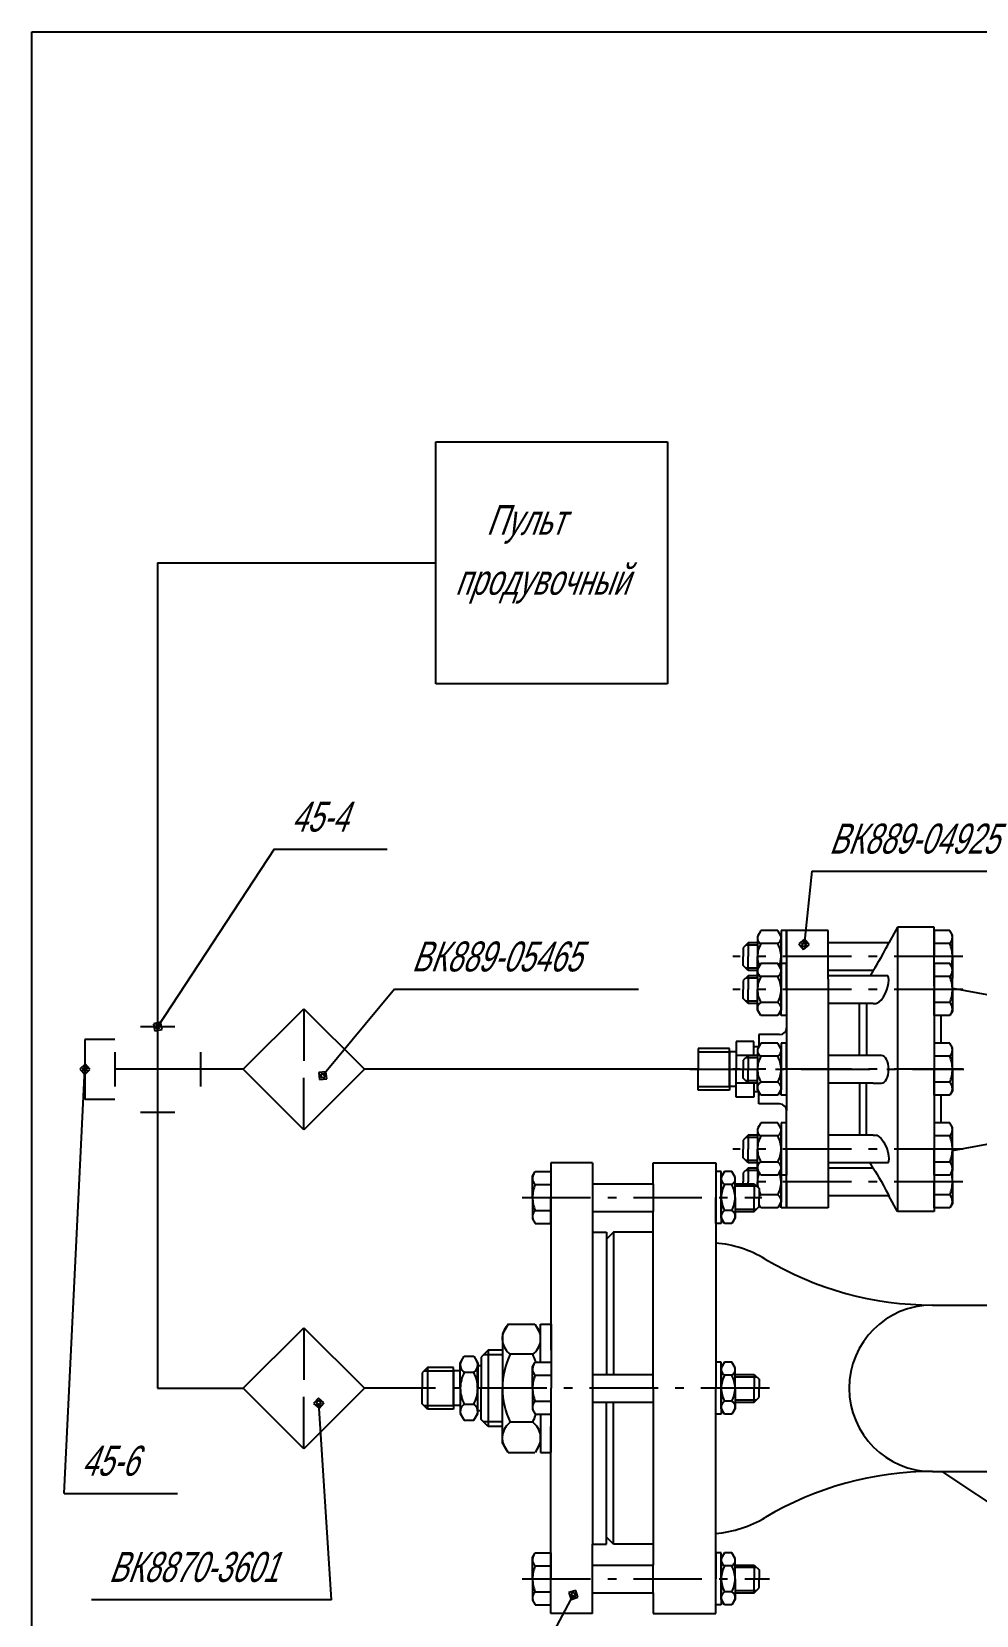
# Model space of a CAD drawing. Extents: x 0 to 841, y 0 to 594.
# Drawn here: x 440.5 to 550.8, y 107 to 292 of the extents above; entities that cross this region are included whole.
import ezdxf

# ---------------------------------------------------------------- set-up
doc = ezdxf.new("R2010")
doc.units = 0
doc.header["$MEASUREMENT"] = 0
for name, pattern in [('K5LT_AXLED', [13, 8, -2, 1, -2]), ('K5LT_BASIC', [0]), ('K5LT_DASHED', [6, 4, -2]), ('K5LT_THIN', [0])]:
    doc.linetypes.add(name, pattern=pattern)
doc.layers.add('LAYER0VIEW0', color=7, linetype='Continuous')
doc.styles.add('K5_TEXTSTYLE', font='win_eskd.shx', dxfattribs={"width": 0.7, "oblique": 15, "bigfont": 'b_eskd.shx'})

# ---------------------------------------------------------------- blocks, each defined once
blk = doc.blocks.new('*L29')
at = {"layer": 'LAYER0VIEW0', "color": 7, "linetype": 'K5LT_THIN'}
for p, q in [((0.87, 8.23), (-0.03, -0.3)), ((0.87, 8.23), (29.64, 8.23)), ((0.03, 0.3), (-0.63, -0.24)), ((0, 0), (-0.33, -0.27)), ((0, 0), (0.03, 0.3)), ((0.27, -0.33), (0, 0)), ((0.57, -0.36), (0.03, 0.3)), ((-0.63, -0.24), (-0.09, -0.9)), ((-0.33, -0.27), (-0.06, -0.6)), ((-0.09, -0.9), (0.57, -0.36)), ((-0.06, -0.6), (0.27, -0.33))]:
    blk.add_line(p, q, dxfattribs=at)
at = {"layer": 'LAYER0VIEW0', "color": 7, "style": 'K5_TEXTSTYLE', "oblique": 20, "width": 0.7}
blk.add_text('ВК889-04925', height=3.5, dxfattribs=at).set_placement((2.87, 10.3))
blk = doc.blocks.new('*L30')
at = {"layer": 'LAYER0VIEW0', "color": 7, "linetype": 'K5LT_THIN'}
for p, q in [((-6.59, -12.31), (0.14, 0.26)), ((0.43, 0.79), (-0.39, 0.55)), ((-0.39, 0.55), (-0.14, -0.26)), ((0, 0), (-0.14, -0.26)), ((0.28, 0.53), (-0.12, 0.41)), ((-0.12, 0.41), (0, 0)), ((0, 0), (0.41, 0.12)), ((0.41, 0.12), (0.28, 0.53)), ((0.67, -0.02), (0.43, 0.79)), ((-0.14, -0.26), (0.67, -0.02)), ((-6.59, -12.31), (-35.36, -12.31))]:
    blk.add_line(p, q, dxfattribs=at)
at = {"layer": 'LAYER0VIEW0', "color": 7, "style": 'K5_TEXTSTYLE', "oblique": 20, "width": 0.7}
blk.add_text('ВК889-04957', height=3.5, dxfattribs=at).set_placement((-33.36, -10.23))
blk = doc.blocks.new('*L39')
at = {"layer": 'LAYER0VIEW0', "color": 7, "linetype": 'K5LT_THIN'}
for p, q in [((8.18, 9.86), (-0.19, -0.23)), ((8.18, 9.86), (36.67, 9.86)), ((0.19, 0.23), (-0.65, 0.15)), ((-0.65, 0.15), (-0.57, -0.69)), ((0, 0), (-0.42, -0.04)), ((0, 0), (0.19, 0.23)), ((0.27, -0.61), (0.19, 0.23)), ((-0.57, -0.69), (0.27, -0.61)), ((-0.42, -0.04), (-0.38, -0.46)), ((-0.38, -0.46), (0.04, -0.42)), ((0.04, -0.42), (0, 0))]:
    blk.add_line(p, q, dxfattribs=at)
at = {"layer": 'LAYER0VIEW0', "color": 7, "style": 'K5_TEXTSTYLE', "oblique": 20, "width": 0.7}
blk.add_text('ВК889-05465', height=3.5, dxfattribs=at).set_placement((10.18, 11.94))
blk = doc.blocks.new('*L40')
at = {"layer": 'LAYER0VIEW0', "color": 7, "linetype": 'K5LT_THIN'}
for p, q in [((-0.06, 0.9), (-0.62, 0.26)), ((-0.62, 0.26), (0.02, -0.3)), ((-0.04, 0.6), (-0.32, 0.28)), ((-0.32, 0.28), (0, 0)), ((0.58, 0.34), (-0.06, 0.9)), ((0.28, 0.32), (-0.04, 0.6)), ((1.46, -22.66), (-0.02, 0.3)), ((0, 0), (0.28, 0.32)), ((0, 0), (0.02, -0.3)), ((0.02, -0.3), (0.58, 0.34)), ((1.46, -22.66), (-26.56, -22.66))]:
    blk.add_line(p, q, dxfattribs=at)
at = {"layer": 'LAYER0VIEW0', "color": 7, "style": 'K5_TEXTSTYLE', "oblique": 20, "width": 0.7}
blk.add_text('ВК8870-3601', height=3.5, dxfattribs=at).set_placement((-24.56, -20.58))
blk = doc.blocks.new('*L41')
at = {"layer": 'LAYER0VIEW0', "color": 7, "linetype": 'K5LT_THIN'}
for p, q in [((13.44, 20.45), (-0.16, -0.25)), ((13.44, 20.45), (26.65, 20.45)), ((0.16, 0.25), (-0.67, 0.08)), ((-0.67, 0.08), (-0.49, -0.75)), ((0, 0), (-0.42, -0.09)), ((0, 0), (0.16, 0.25)), ((0.09, -0.42), (0, 0)), ((0.34, -0.58), (0.16, 0.25)), ((-0.49, -0.75), (0.34, -0.58)), ((-0.42, -0.09), (-0.33, -0.5)), ((-0.33, -0.5), (0.09, -0.42))]:
    blk.add_line(p, q, dxfattribs=at)
at = {"layer": 'LAYER0VIEW0', "color": 7, "style": 'K5_TEXTSTYLE', "oblique": 20, "width": 0.7}
blk.add_text('45-4', height=3.5, dxfattribs=at).set_placement((15.44, 22.52))
blk = doc.blocks.new('*L42')
at = {"layer": 'LAYER0VIEW0', "color": 7, "linetype": 'K5LT_THIN'}
for p, q in [((-2.39, -49.26), (0.01, 0.3)), ((0.04, 0.9), (-0.58, 0.33)), ((-0.58, 0.33), (-0.01, -0.3)), ((0.03, 0.6), (-0.29, 0.31)), ((-0.29, 0.31), (0, 0)), ((-0.01, -0.3), (0.61, 0.27)), ((0, 0), (-0.01, -0.3)), ((0, 0), (0.31, 0.29)), ((0.31, 0.29), (0.03, 0.6)), ((0.61, 0.27), (0.04, 0.9)), ((-2.39, -49.26), (10.82, -49.26))]:
    blk.add_line(p, q, dxfattribs=at)
at = {"layer": 'LAYER0VIEW0', "color": 7, "style": 'K5_TEXTSTYLE', "oblique": 20, "width": 0.7}
blk.add_text('45-6', height=3.5, dxfattribs=at).set_placement((-0.39, -47.18))
blk = doc.blocks.new('*U90')
at = {"layer": 'LAYER0VIEW0', "color": 5, "linetype": 'K5LT_BASIC'}
for p, q in [((-1.23, 3.04), (-1.62, 2.37)), ((-1.62, 2.37), (-1.62, 0)), ((-0.39, 3.04), (-1.23, 3.04)), ((0, 2.37), (-0.39, 3.04)), ((0, 0), (0, 2.37)), ((-1.62, -2.37), (-1.62, 0)), ((-0.39, 1.52), (-1.23, 1.52)), ((0, 0), (0, -2.37)), ((-0.39, -1.52), (-1.23, -1.52)), ((-1.23, -3.04), (-1.62, -2.37)), ((-0.39, -3.04), (-1.23, -3.04)), ((0, -2.37), (-0.39, -3.04))]:
    blk.add_line(p, q, dxfattribs=at)
for centre, radius, start, end in [((-0.86, 2.19), 0.767, 137.7836, 240.7756), ((-0.76, 2.19), 0.767, 299.2244, 42.2164), ((1.56, 0), 3.18, 151.4211, 180), ((1.56, 0), 3.18, 180, 208.5789), ((-3.18, 0), 3.18, 0, 28.5789), ((-3.18, 0), 3.18, 331.4211, 0), ((-0.86, -2.19), 0.767, 119.2244, 222.2164), ((-0.76, -2.19), 0.767, 317.7836, 60.7756)]:
    blk.add_arc(centre, radius, start, end, dxfattribs=at)
blk = doc.blocks.new('*U91')
at = {"layer": 'LAYER0VIEW0', "color": 5, "linetype": 'K5LT_BASIC'}
for p, q in [((0, 3.04), (-0.65, 3.04)), ((-0.65, 3.04), (-0.65, 0)), ((0, 0), (0, 3.04)), ((-0.65, -3.04), (-0.65, 0)), ((0, 0), (0, -3.04)), ((0, -3.04), (-0.65, -3.04))]:
    blk.add_line(p, q, dxfattribs=at)
blk = doc.blocks.new('*U92')
at = {"layer": 'LAYER0VIEW0', "color": 5, "linetype": 'K5LT_BASIC'}
for p, q in [((0, 2.94), (0.46, 3.74)), ((0.46, 3.74), (1.56, 3.74)), ((1.56, 3.74), (2.03, 2.94)), ((0, 0), (0, 2.94)), ((0.46, 1.87), (1.56, 1.87)), ((2.03, 2.94), (2.03, 0)), ((0, 0), (0, -2.94)), ((2.03, -2.94), (2.03, 0)), ((0, -2.94), (0.46, -3.74)), ((0.46, -1.87), (1.56, -1.87)), ((1.56, -3.74), (2.03, -2.94)), ((0.46, -3.74), (1.56, -3.74))]:
    blk.add_line(p, q, dxfattribs=at)
for centre, radius, start, end in [((0.96, 2.7), 0.97, 139.008, 238.9805), ((4, 0), 4, 152.0947, 180), ((1.06, 2.7), 0.97, 301.0194, 40.992), ((-1.97, 0), 4, 0, 27.9053), ((4, 0), 4, 180, 207.9053), ((-1.97, 0), 4, 332.0947, 0), ((0.96, -2.7), 0.97, 121.0195, 220.992), ((1.06, -2.7), 0.97, 319.008, 58.9806)]:
    blk.add_arc(centre, radius, start, end, dxfattribs=at)
blk = doc.blocks.new('*U93')
at = {"layer": 'LAYER0VIEW0', "color": 5, "linetype": 'K5LT_BASIC'}
for p, q in [((0, 10.53), (1.22, 10.53)), ((0, 6.08), (0, 10.53)), ((1.22, 10.53), (1.22, 3.04)), ((1.22, -4.45), (1.22, 3.04)), ((0, 0), (0, -4.45)), ((0, -4.45), (1.22, -4.45))]:
    blk.add_line(p, q, dxfattribs=at)
blk = doc.blocks.new('*U94')
at = {"layer": 'LAYER0VIEW0', "color": 5, "linetype": 'K5LT_BASIC'}
for p, q in [((-3.8, 1.13), (-4.45, 0)), ((-4.45, 0), (-4.45, -6.36)), ((0, 0), (-0.65, 1.13)), ((0, -3.32), (0, 0)), ((-0.92, -2.38), (-3.54, -2.38)), ((-4.45, -12.72), (-4.45, -6.36)), ((-0.92, -10.33), (-3.54, -10.33)), ((0, -9.4), (0, -12.72)), ((-3.8, -13.85), (-4.45, -12.72)), ((0, -12.72), (-0.65, -13.85))]:
    blk.add_line(p, q, dxfattribs=at)
for centre, radius, start, end in [((-2.23, -0.57), 2.24, 142.3265, 234.1202), ((-2.23, -0.57), 2.24, 305.8798, 37.6735), ((4.6, -6.36), 9.06, 153.967, 180), ((-9.06, -6.36), 9.06, 19.6103, 26.033), ((4.6, -6.36), 9.06, 180, 206.033), ((-2.23, -12.15), 2.24, 125.8798, 217.6735), ((-9.06, -6.36), 9.06, 333.967, 340.3897), ((-2.23, -12.15), 2.24, 322.3265, 54.1202)]:
    blk.add_arc(centre, radius, start, end, dxfattribs=at)
blk = doc.blocks.new('*U95')
at = {"layer": 'LAYER0VIEW0', "color": 5, "linetype": 'K5LT_BASIC'}
for p, q in [((1.22, 2.5), (1.53, 3.04)), ((1.22, 0), (1.22, 2.5)), ((1.53, 3.04), (3.36, 3.04)), ((3.36, 3.04), (3.36, 0)), ((1.22, 0), (1.22, -2.5)), ((1.53, 1.52), (3.36, 1.52)), ((3.36, -3.04), (3.36, 0)), ((8.22, 1.62), (15.31, 1.62)), ((24.87, 1.62), (27.09, 1.62)), ((27.09, 1.62), (27.66, 1.05)), ((27.09, 1.62), (27.09, 0)), ((27.09, -1.62), (27.09, 0)), ((27.66, 1.05), (27.66, 0)), ((27.66, -1.05), (27.66, 0)), ((1.53, -1.52), (3.36, -1.52)), ((8.22, -1.62), (15.31, -1.62)), ((24.87, -1.62), (27.09, -1.62)), ((27.09, -1.62), (27.66, -1.05)), ((1.22, -2.5), (1.53, -3.04)), ((1.53, -3.04), (3.36, -3.04))]:
    blk.add_line(p, q, dxfattribs=at)
at = {"layer": 'LAYER0VIEW0', "color": 7, "linetype": 'K5LT_AXLED'}
blk.add_line((0, 0), (27.98, 0), dxfattribs=at)
at = {"layer": 'LAYER0VIEW0', "color": 7, "linetype": 'K5LT_THIN'}
for p, q in [((24.87, 1.35), (27.37, 1.35)), ((24.87, -1.35), (27.37, -1.35))]:
    blk.add_line(p, q, dxfattribs=at)
at = {"layer": 'LAYER0VIEW0', "color": 5, "linetype": 'K5LT_BASIC'}
for centre, radius, start, end in [((2.2, 2.24), 0.983, 147.231, 226.9518), ((5.08, 0), 3.87, 156.8627, 180), ((5.08, 0), 3.87, 180, 203.1373), ((2.2, -2.24), 0.983, 133.0482, 212.769)]:
    blk.add_arc(centre, radius, start, end, dxfattribs=at)
blk = doc.blocks.new('*U96')
at = {"layer": 'LAYER0VIEW0', "color": 5, "linetype": 'K5LT_BASIC'}
for p, q in [((-1.23, 3.04), (-1.62, 2.37)), ((-1.62, 2.37), (-1.62, 0)), ((-0.39, 3.04), (-1.23, 3.04)), ((0, 2.37), (-0.39, 3.04)), ((0, 0), (0, 2.37)), ((-1.62, -2.37), (-1.62, 0)), ((-0.39, 1.52), (-1.23, 1.52)), ((0, 0), (0, -2.37)), ((-0.39, -1.52), (-1.23, -1.52)), ((-1.23, -3.04), (-1.62, -2.37)), ((-0.39, -3.04), (-1.23, -3.04)), ((0, -2.37), (-0.39, -3.04))]:
    blk.add_line(p, q, dxfattribs=at)
for centre, radius, start, end in [((-0.86, 2.19), 0.767, 137.7836, 240.7756), ((-0.76, 2.19), 0.767, 299.2244, 42.2164), ((1.56, 0), 3.18, 151.4211, 180), ((1.56, 0), 3.18, 180, 208.5789), ((-3.18, 0), 3.18, 0, 28.5789), ((-3.18, 0), 3.18, 331.4211, 0), ((-0.86, -2.19), 0.767, 119.2244, 222.2164), ((-0.76, -2.19), 0.767, 317.7836, 60.7756)]:
    blk.add_arc(centre, radius, start, end, dxfattribs=at)
blk = doc.blocks.new('*U97')
at = {"layer": 'LAYER0VIEW0', "color": 5, "linetype": 'K5LT_BASIC'}
for p, q in [((0, 3.04), (-0.65, 3.04)), ((-0.65, 3.04), (-0.65, 0)), ((0, 0), (0, 3.04)), ((-0.65, -3.04), (-0.65, 0)), ((0, 0), (0, -3.04)), ((0, -3.04), (-0.65, -3.04))]:
    blk.add_line(p, q, dxfattribs=at)
blk = doc.blocks.new('*U98')
at = {"layer": 'LAYER0VIEW0', "color": 5, "linetype": 'K5LT_BASIC'}
for p, q in [((1.22, 2.5), (1.53, 3.04)), ((1.22, 0), (1.22, 2.5)), ((1.53, 3.04), (3.36, 3.04)), ((3.36, 3.04), (3.36, 0)), ((1.22, 0), (1.22, -2.5)), ((1.53, 1.52), (3.36, 1.52)), ((3.36, -3.04), (3.36, 0)), ((8.22, 1.62), (15.31, 1.62)), ((24.87, 1.62), (27.09, 1.62)), ((27.09, 1.62), (27.66, 1.05)), ((27.09, 1.62), (27.09, 0)), ((27.09, -1.62), (27.09, 0)), ((27.66, 1.05), (27.66, 0)), ((27.66, -1.05), (27.66, 0)), ((1.53, -1.52), (3.36, -1.52)), ((8.22, -1.62), (15.31, -1.62)), ((24.87, -1.62), (27.09, -1.62)), ((27.09, -1.62), (27.66, -1.05)), ((1.22, -2.5), (1.53, -3.04)), ((1.53, -3.04), (3.36, -3.04))]:
    blk.add_line(p, q, dxfattribs=at)
at = {"layer": 'LAYER0VIEW0', "color": 7, "linetype": 'K5LT_AXLED'}
blk.add_line((0, 0), (28.88, 0), dxfattribs=at)
at = {"layer": 'LAYER0VIEW0', "color": 7, "linetype": 'K5LT_THIN'}
for p, q in [((24.87, 1.35), (27.37, 1.35)), ((24.87, -1.35), (27.37, -1.35))]:
    blk.add_line(p, q, dxfattribs=at)
at = {"layer": 'LAYER0VIEW0', "color": 5, "linetype": 'K5LT_BASIC'}
for centre, radius, start, end in [((2.2, 2.24), 0.983, 147.231, 226.9518), ((5.08, 0), 3.87, 156.8627, 180), ((5.08, 0), 3.87, 180, 203.1373), ((2.2, -2.24), 0.983, 133.0482, 212.769)]:
    blk.add_arc(centre, radius, start, end, dxfattribs=at)
blk = doc.blocks.new('*U99')
at = {"layer": 'LAYER0VIEW0', "color": 5, "linetype": 'K5LT_BASIC'}
for p, q in [((0, 3.04), (-0.65, 3.04)), ((-0.65, 3.04), (-0.65, 0)), ((0, 0), (0, 3.04)), ((-0.65, -3.04), (-0.65, 0)), ((0, 0), (0, -3.04)), ((0, -3.04), (-0.65, -3.04))]:
    blk.add_line(p, q, dxfattribs=at)
blk = doc.blocks.new('*U100')
at = {"layer": 'LAYER0VIEW0', "color": 5, "linetype": 'K5LT_BASIC'}
for p, q in [((-1.23, 3.04), (-1.62, 2.37)), ((-1.62, 2.37), (-1.62, 0)), ((-0.39, 3.04), (-1.23, 3.04)), ((0, 2.37), (-0.39, 3.04)), ((0, 0), (0, 2.37)), ((-1.62, -2.37), (-1.62, 0)), ((-0.39, 1.52), (-1.23, 1.52)), ((0, 0), (0, -2.37)), ((-0.39, -1.52), (-1.23, -1.52)), ((-1.23, -3.04), (-1.62, -2.37)), ((-0.39, -3.04), (-1.23, -3.04)), ((0, -2.37), (-0.39, -3.04))]:
    blk.add_line(p, q, dxfattribs=at)
for centre, radius, start, end in [((-0.86, 2.19), 0.767, 137.7836, 240.7756), ((-0.76, 2.19), 0.767, 299.2244, 42.2164), ((1.56, 0), 3.18, 151.4211, 180), ((1.56, 0), 3.18, 180, 208.5789), ((-3.18, 0), 3.18, 0, 28.5789), ((-3.18, 0), 3.18, 331.4211, 0), ((-0.86, -2.19), 0.767, 119.2244, 222.2164), ((-0.76, -2.19), 0.767, 317.7836, 60.7756)]:
    blk.add_arc(centre, radius, start, end, dxfattribs=at)
blk = doc.blocks.new('*U101')
at = {"layer": 'LAYER0VIEW0', "color": 5, "linetype": 'K5LT_BASIC'}
for p, q in [((0, 2.5), (0.31, 3.04)), ((0, 0), (0, 2.5)), ((0.31, 3.04), (2.15, 3.04)), ((2.15, 3.04), (2.15, 0)), ((0, 0), (0, -2.5)), ((0.31, 1.52), (2.15, 1.52)), ((2.15, -3.04), (2.15, 0)), ((7.01, 1.62), (14.09, 1.62)), ((23.65, 1.62), (25.88, 1.62)), ((25.88, 1.62), (26.45, 1.05)), ((25.88, 1.62), (25.88, 0)), ((25.88, -1.62), (25.88, 0)), ((26.45, 1.05), (26.45, 0)), ((26.45, -1.05), (26.45, 0)), ((0.31, -1.52), (2.15, -1.52)), ((7.01, -1.62), (14.09, -1.62)), ((23.65, -1.62), (25.88, -1.62)), ((25.88, -1.62), (26.45, -1.05)), ((0, -2.5), (0.31, -3.04)), ((0.31, -3.04), (2.15, -3.04))]:
    blk.add_line(p, q, dxfattribs=at)
at = {"layer": 'LAYER0VIEW0', "color": 7, "linetype": 'K5LT_THIN'}
for p, q in [((23.65, 1.35), (26.15, 1.35)), ((23.65, -1.35), (26.15, -1.35))]:
    blk.add_line(p, q, dxfattribs=at)
at = {"layer": 'LAYER0VIEW0', "color": 5, "linetype": 'K5LT_BASIC'}
for centre, radius, start, end in [((0.98, 2.24), 0.983, 147.231, 226.9518), ((3.87, 0), 3.87, 156.8627, 180), ((3.87, 0), 3.87, 180, 203.1373), ((0.98, -2.24), 0.983, 133.0482, 212.769)]:
    blk.add_arc(centre, radius, start, end, dxfattribs=at)
blk = doc.blocks.new('*U105')
at = {"layer": 'LAYER0VIEW0', "color": 5, "linetype": 'K5LT_BASIC'}
for p, q in [((-1.53, 3.04), (-3.36, 3.04)), ((-3.36, 3.04), (-3.36, 0)), ((-1.21, 2.5), (-1.53, 3.04)), ((-1.21, 0), (-1.21, 2.5)), ((-25.07, 1.62), (-25.64, 1.05)), ((-25.64, 1.05), (-25.64, 0)), ((-25.64, -1.05), (-25.64, 0)), ((-25.07, 1.62), (-25.07, 0)), ((-23.98, 1.62), (-25.07, 1.62)), ((-25.07, -1.62), (-25.07, 0)), ((-8.64, 1.62), (-15.71, 1.62)), ((-1.53, 1.52), (-3.36, 1.52)), ((-3.36, -3.04), (-3.36, 0)), ((-1.21, 0), (-1.21, -2.5)), ((-25.07, -1.62), (-25.64, -1.05)), ((-23.98, -1.62), (-25.07, -1.62)), ((-10.46, -1.62), (-15.71, -1.62)), ((-1.37, -2.77), (-1.37, -2.77))]:
    blk.add_line(p, q, dxfattribs=at)
at = {"layer": 'LAYER0VIEW0', "color": 7, "linetype": 'K5LT_AXLED'}
blk.add_line((0, 0), (-26.85, 0), dxfattribs=at)
at = {"layer": 'LAYER0VIEW0', "color": 7, "linetype": 'K5LT_THIN'}
for p, q in [((-23.98, 1.35), (-25.34, 1.35)), ((-23.98, -1.35), (-25.34, -1.35))]:
    blk.add_line(p, q, dxfattribs=at)
at = {"layer": 'LAYER0VIEW0', "color": 5, "linetype": 'K5LT_BASIC'}
for centre, radius, start, end in [((-2.2, 2.24), 0.983, 313.0482, 32.769), ((-5.08, 0), 3.87, 0, 23.1373), ((-5.08, 0), 3.87, 343.7059, 0), ((-2.2, -2.24), 0.983, 327.231, 327.2531), ((-2.2, -2.24), 0.983, 357.5767, 2.4233)]:
    blk.add_arc(centre, radius, start, end, dxfattribs=at)
blk = doc.blocks.new('*U106')
at = {"layer": 'LAYER0VIEW0', "color": 5, "linetype": 'K5LT_BASIC'}
for p, q in [((0, 3.04), (-0.65, 3.04)), ((-0.65, 3.04), (-0.65, 0)), ((0, 0), (0, 3.04)), ((-0.65, -3.04), (-0.65, 0)), ((0, 0), (0, -3.04))]:
    blk.add_line(p, q, dxfattribs=at)
blk = doc.blocks.new('*U107')
at = {"layer": 'LAYER0VIEW0', "color": 5, "linetype": 'K5LT_BASIC'}
for p, q in [((-2.37, 3.04), (-2.75, 2.37)), ((-2.75, 2.37), (-2.75, 0)), ((-0.39, 3.04), (-2.37, 3.04)), ((0, 2.37), (-0.39, 3.04)), ((0, 0), (0, 2.37)), ((-2.75, -2.37), (-2.75, 0)), ((-0.39, 1.52), (-2.37, 1.52)), ((0, 0), (0, -2.37))]:
    blk.add_line(p, q, dxfattribs=at)
for centre, radius, start, end in [((-1.99, 2.19), 0.767, 137.7836, 240.7756), ((-0.76, 2.19), 0.767, 299.2244, 42.2164), ((0.42, 0), 3.18, 151.4211, 180), ((0.42, 0), 3.18, 180, 200.7889), ((-3.18, 0), 3.18, 0, 28.5789), ((-3.18, 0), 3.18, 339.2111, 0), ((-1.99, -2.19), 0.767, 183.4408, 186.7869)]:
    blk.add_arc(centre, radius, start, end, dxfattribs=at)
blk = doc.blocks.new('*U108')
at = {"layer": 'LAYER0VIEW0', "color": 5, "linetype": 'K5LT_BASIC'}
for p, q in [((-3.36, 3.04), (-3.36, 0)), ((-1.37, 2.77), (-1.37, 2.77)), ((-1.21, 0), (-1.21, 2.5)), ((-25.07, 1.62), (-25.64, 1.05)), ((-25.64, 1.05), (-25.64, 0)), ((-25.64, -0.2), (-25.64, 0)), ((-25.07, 1.62), (-25.07, 0)), ((-23.98, 1.62), (-25.07, 1.62)), ((-25.07, -0.2), (-25.07, 0)), ((-10.46, 1.62), (-15.71, 1.62)), ((-3.36, -3.04), (-3.36, 0)), ((-1.21, 0), (-1.21, -2.5)), ((-8.64, -1.62), (-15.71, -1.62)), ((-1.53, -1.52), (-3.36, -1.52)), ((-1.53, -3.04), (-3.36, -3.04)), ((-1.21, -2.5), (-1.53, -3.04))]:
    blk.add_line(p, q, dxfattribs=at)
at = {"layer": 'LAYER0VIEW0', "color": 7, "linetype": 'K5LT_AXLED'}
blk.add_line((0, 0), (-25.94, 0), dxfattribs=at)
at = {"layer": 'LAYER0VIEW0', "color": 7, "linetype": 'K5LT_THIN'}
blk.add_line((-23.98, 1.35), (-25.34, 1.35), dxfattribs=at)
at = {"layer": 'LAYER0VIEW0', "color": 5, "linetype": 'K5LT_BASIC'}
for centre, radius, start, end in [((-2.2, 2.24), 0.983, 32.7469, 32.769), ((-2.2, 2.24), 0.983, 357.5767, 2.4233), ((-5.08, 0), 3.87, 336.8627, 0), ((-5.08, 0), 3.87, 0, 16.2941), ((-2.2, -2.24), 0.983, 327.231, 46.9518)]:
    blk.add_arc(centre, radius, start, end, dxfattribs=at)
blk = doc.blocks.new('*U109')
at = {"layer": 'LAYER0VIEW0', "color": 5, "linetype": 'K5LT_BASIC'}
for p, q in [((-0.65, 3.04), (-0.65, 0)), ((0, 0), (0, 3.04)), ((-0.65, -3.04), (-0.65, 0)), ((0, 0), (0, -3.04)), ((0, -3.04), (-0.65, -3.04))]:
    blk.add_line(p, q, dxfattribs=at)
blk = doc.blocks.new('*U110')
at = {"layer": 'LAYER0VIEW0', "color": 5, "linetype": 'K5LT_BASIC'}
for p, q in [((-2.75, 2.37), (-2.75, 0)), ((0, 0), (0, 2.37)), ((-2.75, -0.59), (-2.75, 0)), ((0, 0), (0, -2.37)), ((-0.39, -1.52), (-2.37, -1.52)), ((-2.37, -3.04), (-2.57, -2.68)), ((-0.39, -3.04), (-2.37, -3.04)), ((0, -2.37), (-0.39, -3.04))]:
    blk.add_line(p, q, dxfattribs=at)
for centre, radius, start, end in [((-1.99, 2.19), 0.767, 173.2131, 186.7869), ((0.42, 0), 3.18, 159.2111, 180), ((0.42, 0), 3.18, 180, 191.912), ((-3.18, 0), 3.18, 331.4211, 0), ((-3.18, 0), 3.18, 0, 20.7889), ((0.42, 0), 3.18, 199.4932, 208.5789), ((-1.99, -2.19), 0.767, 119.2244, 139.0719), ((-0.76, -2.19), 0.767, 317.7836, 60.7756), ((-1.99, -2.19), 0.767, 220.9281, 222.2164)]:
    blk.add_arc(centre, radius, start, end, dxfattribs=at)
blk = doc.blocks.new('*U111')
at = {"layer": 'LAYER0VIEW0', "color": 5, "linetype": 'K5LT_BASIC'}
for p, q in [((-1.53, 3.04), (-3.36, 3.04)), ((-3.36, 3.04), (-3.36, 0)), ((-1.21, 2.5), (-1.53, 3.04)), ((-1.21, 0), (-1.21, 2.5)), ((-25.07, 1.62), (-25.64, 1.05)), ((-25.64, 1.05), (-25.64, 0)), ((-25.64, -1.05), (-25.64, 0)), ((-25.07, 1.62), (-25.07, 0)), ((-23.98, 1.62), (-25.07, 1.62)), ((-25.07, -1.62), (-25.07, 0)), ((-9.49, 1.62), (-15.71, 1.62)), ((-1.53, 1.52), (-3.36, 1.52)), ((-3.36, -3.04), (-3.36, 0)), ((-1.21, 0), (-1.21, -2.5)), ((-25.07, -1.62), (-25.64, -1.05)), ((-23.98, -1.62), (-25.07, -1.62)), ((-10.46, -1.62), (-15.71, -1.62)), ((-1.53, -1.52), (-3.36, -1.52)), ((-1.53, -3.04), (-3.36, -3.04)), ((-1.21, -2.5), (-1.53, -3.04))]:
    blk.add_line(p, q, dxfattribs=at)
at = {"layer": 'LAYER0VIEW0', "color": 7, "linetype": 'K5LT_AXLED'}
blk.add_line((0, 0), (-26.85, 0), dxfattribs=at)
at = {"layer": 'LAYER0VIEW0', "color": 7, "linetype": 'K5LT_THIN'}
for p, q in [((-23.98, 1.35), (-25.34, 1.35)), ((-23.98, -1.35), (-25.34, -1.35))]:
    blk.add_line(p, q, dxfattribs=at)
at = {"layer": 'LAYER0VIEW0', "color": 5, "linetype": 'K5LT_BASIC'}
for centre, radius, start, end in [((-2.2, 2.24), 0.983, 313.0482, 32.769), ((-5.08, 0), 3.87, 0, 23.1373), ((-5.08, 0), 3.87, 336.8627, 0), ((-2.2, -2.24), 0.983, 327.231, 46.9518)]:
    blk.add_arc(centre, radius, start, end, dxfattribs=at)
blk = doc.blocks.new('*U112')
at = {"layer": 'LAYER0VIEW0', "color": 5, "linetype": 'K5LT_BASIC'}
for p, q in [((-2.37, 3.04), (-2.75, 2.37)), ((-2.75, 2.37), (-2.75, 0)), ((-0.39, 3.04), (-2.37, 3.04)), ((0, 2.37), (-0.39, 3.04)), ((0, 0), (0, 2.37)), ((-2.75, -2.37), (-2.75, 0)), ((-0.39, 1.52), (-2.37, 1.52)), ((0, 0), (0, -2.37)), ((-0.39, -1.52), (-2.37, -1.52)), ((-2.37, -3.04), (-2.75, -2.37)), ((-0.39, -3.04), (-2.37, -3.04)), ((0, -2.37), (-0.39, -3.04))]:
    blk.add_line(p, q, dxfattribs=at)
for centre, radius, start, end in [((-1.99, 2.19), 0.767, 137.7836, 240.7756), ((-0.76, 2.19), 0.767, 299.2244, 42.2164), ((0.42, 0), 3.18, 151.4211, 180), ((0.42, 0), 3.18, 180, 208.5789), ((-3.18, 0), 3.18, 0, 28.5789), ((-3.18, 0), 3.18, 331.4211, 0), ((-1.99, -2.19), 0.767, 119.2244, 222.2164), ((-0.76, -2.19), 0.767, 317.7836, 60.7756)]:
    blk.add_arc(centre, radius, start, end, dxfattribs=at)
blk = doc.blocks.new('*U113')
at = {"layer": 'LAYER0VIEW0', "color": 5, "linetype": 'K5LT_BASIC'}
for p, q in [((0, 3.04), (-0.65, 3.04)), ((-0.65, 3.04), (-0.65, 0)), ((0, 0), (0, 3.04)), ((-0.65, -3.04), (-0.65, 0)), ((0, 0), (0, -3.04)), ((0, -3.04), (-0.65, -3.04))]:
    blk.add_line(p, q, dxfattribs=at)
blk = doc.blocks.new('*U114')
at = {"layer": 'LAYER0VIEW0', "color": 5, "linetype": 'K5LT_BASIC'}
for p, q in [((-1.53, 3.04), (-3.36, 3.04)), ((-3.36, 3.04), (-3.36, 0)), ((-1.21, 2.5), (-1.53, 3.04)), ((-1.21, 0), (-1.21, 2.5)), ((-25.07, 1.62), (-25.64, 1.05)), ((-25.64, 1.05), (-25.64, 0)), ((-25.64, -1.05), (-25.64, 0)), ((-25.07, 1.62), (-25.07, 0)), ((-23.98, 1.62), (-25.07, 1.62)), ((-25.07, -1.62), (-25.07, 0)), ((-8.78, 1.62), (-15.71, 1.62)), ((-1.53, 1.52), (-3.36, 1.52)), ((-3.36, -3.04), (-3.36, 0)), ((-1.21, 0), (-1.21, -2.5)), ((-25.07, -1.62), (-25.64, -1.05)), ((-23.98, -1.62), (-25.07, -1.62)), ((-10.46, -1.62), (-15.71, -1.62)), ((-1.53, -1.52), (-3.36, -1.52)), ((-1.53, -3.04), (-3.36, -3.04)), ((-1.21, -2.5), (-1.53, -3.04))]:
    blk.add_line(p, q, dxfattribs=at)
at = {"layer": 'LAYER0VIEW0', "color": 7, "linetype": 'K5LT_AXLED'}
blk.add_line((0, 0), (-26.85, 0), dxfattribs=at)
at = {"layer": 'LAYER0VIEW0', "color": 7, "linetype": 'K5LT_THIN'}
for p, q in [((-23.98, 1.35), (-25.34, 1.35)), ((-23.98, -1.35), (-25.34, -1.35))]:
    blk.add_line(p, q, dxfattribs=at)
at = {"layer": 'LAYER0VIEW0', "color": 5, "linetype": 'K5LT_BASIC'}
for centre, radius, start, end in [((-2.2, 2.24), 0.983, 313.0482, 32.769), ((-5.08, 0), 3.87, 0, 23.1373), ((-5.08, 0), 3.87, 336.8627, 0), ((-2.2, -2.24), 0.983, 327.231, 46.9518)]:
    blk.add_arc(centre, radius, start, end, dxfattribs=at)
blk = doc.blocks.new('*U115')
at = {"layer": 'LAYER0VIEW0', "color": 5, "linetype": 'K5LT_BASIC'}
for p, q in [((-2.37, 3.04), (-2.75, 2.37)), ((-2.75, 2.37), (-2.75, 0)), ((-0.39, 3.04), (-2.37, 3.04)), ((0, 2.37), (-0.39, 3.04)), ((0, 0), (0, 2.37)), ((-2.75, -2.37), (-2.75, 0)), ((-0.39, 1.52), (-2.37, 1.52)), ((0, 0), (0, -2.37)), ((-0.39, -1.52), (-2.37, -1.52)), ((-2.37, -3.04), (-2.75, -2.37)), ((-0.39, -3.04), (-2.37, -3.04)), ((0, -2.37), (-0.39, -3.04))]:
    blk.add_line(p, q, dxfattribs=at)
for centre, radius, start, end in [((-1.99, 2.19), 0.767, 137.7836, 240.7756), ((-0.76, 2.19), 0.767, 299.2244, 42.2164), ((0.42, 0), 3.18, 151.4211, 180), ((0.42, 0), 3.18, 180, 208.5789), ((-3.18, 0), 3.18, 0, 28.5789), ((-3.18, 0), 3.18, 331.4211, 0), ((-1.99, -2.19), 0.767, 119.2244, 222.2164), ((-0.76, -2.19), 0.767, 317.7836, 60.7756)]:
    blk.add_arc(centre, radius, start, end, dxfattribs=at)
blk = doc.blocks.new('*U116')
at = {"layer": 'LAYER0VIEW0', "color": 5, "linetype": 'K5LT_BASIC'}
for p, q in [((0, 3.04), (-0.65, 3.04)), ((-0.65, 3.04), (-0.65, 0)), ((0, 0), (0, 3.04)), ((-0.65, -3.04), (-0.65, 0)), ((0, 0), (0, -3.04)), ((0, -3.04), (-0.65, -3.04))]:
    blk.add_line(p, q, dxfattribs=at)
blk = doc.blocks.new('*U117')
at = {"layer": 'LAYER0VIEW0', "color": 5, "linetype": 'K5LT_BASIC'}
for p, q in [((-1.53, 3.04), (-3.36, 3.04)), ((-3.36, 3.04), (-3.36, 0)), ((-1.21, 2.5), (-1.53, 3.04)), ((-1.21, 0), (-1.21, 2.5)), ((-25.07, 1.62), (-25.64, 1.05)), ((-25.64, 1.05), (-25.64, 0)), ((-25.64, -1.05), (-25.64, 0)), ((-25.07, 1.62), (-25.07, 0)), ((-23.98, 1.62), (-25.07, 1.62)), ((-25.07, -1.62), (-25.07, 0)), ((-10.46, 1.62), (-15.71, 1.62)), ((-1.53, 1.52), (-3.36, 1.52)), ((-3.36, -3.04), (-3.36, 0)), ((-1.21, 0), (-1.21, -2.5)), ((-25.07, -1.62), (-25.64, -1.05)), ((-23.98, -1.62), (-25.07, -1.62)), ((-8.78, -1.62), (-15.71, -1.62)), ((-1.53, -1.52), (-3.36, -1.52)), ((-1.53, -3.04), (-3.36, -3.04)), ((-1.21, -2.5), (-1.53, -3.04))]:
    blk.add_line(p, q, dxfattribs=at)
at = {"layer": 'LAYER0VIEW0', "color": 7, "linetype": 'K5LT_AXLED'}
blk.add_line((0, 0), (-26.85, 0), dxfattribs=at)
at = {"layer": 'LAYER0VIEW0', "color": 7, "linetype": 'K5LT_THIN'}
for p, q in [((-23.98, 1.35), (-25.34, 1.35)), ((-23.98, -1.35), (-25.34, -1.35))]:
    blk.add_line(p, q, dxfattribs=at)
at = {"layer": 'LAYER0VIEW0', "color": 5, "linetype": 'K5LT_BASIC'}
for centre, radius, start, end in [((-2.2, 2.24), 0.983, 313.0482, 32.769), ((-5.08, 0), 3.87, 0, 23.1373), ((-5.08, 0), 3.87, 336.8627, 0), ((-2.2, -2.24), 0.983, 327.231, 46.9518)]:
    blk.add_arc(centre, radius, start, end, dxfattribs=at)
blk = doc.blocks.new('*U118')
at = {"layer": 'LAYER0VIEW0', "color": 5, "linetype": 'K5LT_BASIC'}
for p, q in [((-2.37, 3.04), (-2.75, 2.37)), ((-2.75, 2.37), (-2.75, 0)), ((-0.39, 3.04), (-2.37, 3.04)), ((0, 2.37), (-0.39, 3.04)), ((0, 0), (0, 2.37)), ((-2.75, -2.37), (-2.75, 0)), ((-0.39, 1.52), (-2.37, 1.52)), ((0, 0), (0, -2.37)), ((-0.39, -1.52), (-2.37, -1.52)), ((-2.37, -3.04), (-2.75, -2.37)), ((-0.39, -3.04), (-2.37, -3.04)), ((0, -2.37), (-0.39, -3.04))]:
    blk.add_line(p, q, dxfattribs=at)
for centre, radius, start, end in [((-1.99, 2.19), 0.767, 137.7836, 240.7756), ((-0.76, 2.19), 0.767, 299.2244, 42.2164), ((0.42, 0), 3.18, 151.4211, 180), ((0.42, 0), 3.18, 180, 208.5789), ((-3.18, 0), 3.18, 0, 28.5789), ((-3.18, 0), 3.18, 331.4211, 0), ((-1.99, -2.19), 0.767, 119.2244, 222.2164), ((-0.76, -2.19), 0.767, 317.7836, 60.7756)]:
    blk.add_arc(centre, radius, start, end, dxfattribs=at)
blk = doc.blocks.new('*U119')
at = {"layer": 'LAYER0VIEW0', "color": 5, "linetype": 'K5LT_BASIC'}
for p, q in [((0, 3.04), (-0.65, 3.04)), ((-0.65, 3.04), (-0.65, 0)), ((0, 0), (0, 3.04)), ((-0.65, -3.04), (-0.65, 0)), ((0, 0), (0, -3.04)), ((0, -3.04), (-0.65, -3.04))]:
    blk.add_line(p, q, dxfattribs=at)

msp = doc.modelspace()

# ---------------------------------------------------------------- linework, layer by layer
at = {"layer": 'LAYER0VIEW0', "color": 5, "linetype": 'K5LT_BASIC'}
for p, q in [((440.5, 5), (440.5, 292)), ((440.5, 292), (836, 292)), ((487.68, 215.81), (487.68, 244.08)), ((487.68, 244.08), (514.75, 244.08)), ((514.75, 244.08), (514.75, 215.81)), ((455.21, 229.94), (455.21, 133.52)), ((455.21, 229.94), (487.68, 229.94)), ((514.75, 215.81), (487.68, 215.81)), ((533.52, 186.98), (528.66, 186.98)), ((528.66, 186.98), (528.66, 175.64)), ((533.52, 181.31), (533.52, 186.98)), ((541.62, 187.39), (540.6, 185.56)), ((545.88, 187.39), (541.62, 187.39)), ((541.62, 187.39), (541.62, 154.18)), ((545.88, 180.5), (545.88, 187.39)), ((533.52, 181.31), (533.52, 160.25)), ((538.78, 182.32), (538.43, 181.71)), ((545.88, 180.5), (545.88, 161.06)), ((548.02, 180.26), (558.93, 178.27)), ((465.21, 170.78), (472.28, 177.85)), ((472.28, 177.85), (479.35, 170.78)), ((472.28, 177.85), (472.28, 171.78)), ((537.17, 172.4), (537.17, 178.47)), ((537.98, 178.47), (537.98, 172.4)), ((538.78, 178.47), (539.08, 178.47)), ((453.21, 175.78), (457.21, 175.78)), ((455.21, 175.78), (455.21, 170.78)), ((546.69, 177.05), (546.69, 173.82)), ((450.21, 174.28), (446.71, 174.28)), ((446.71, 174.28), (446.71, 167.28)), ((524.82, 174.02), (522.79, 174.02)), ((522.79, 174.02), (522.79, 170.78)), ((524.82, 173.41), (524.82, 174.02)), ((527.85, 174.83), (525.42, 174.83)), ((525.42, 174.83), (525.42, 173.41)), ((528.66, 175.64), (528.66, 165.92)), ((450.21, 172.78), (450.21, 168.78)), ((460.21, 172.78), (460.21, 168.78)), ((521.98, 173.21), (518.34, 173.21)), ((518.34, 173.21), (518.34, 170.78)), ((521.98, 170.78), (521.98, 173.21)), ((522.79, 172.81), (521.98, 172.81)), ((521.98, 172.81), (521.98, 170.78)), ((524.82, 172.4), (522.79, 172.4)), ((525.42, 173.41), (524.82, 173.41)), ((524.82, 172.4), (524.82, 173.41)), ((455.21, 170.78), (450.21, 170.78)), ((465.21, 170.78), (455.21, 170.78)), ((472.28, 163.71), (465.21, 170.78)), ((479.35, 170.78), (472.28, 163.71)), ((518.34, 170.78), (479.35, 170.78)), ((518.34, 168.35), (518.34, 170.78)), ((521.98, 168.76), (521.98, 170.78)), ((521.98, 170.78), (521.98, 168.35)), ((522.79, 167.54), (522.79, 170.78)), ((472.28, 163.71), (472.28, 169.78)), ((522.79, 168.76), (521.98, 168.76)), ((524.82, 169.16), (522.79, 169.16)), ((524.82, 169.16), (524.82, 168.15)), ((537.17, 169.16), (537.17, 163.09)), ((537.98, 163.09), (537.98, 169.16)), ((538.78, 169.16), (539.74, 169.16)), ((446.71, 167.28), (450.21, 167.28)), ((521.98, 168.35), (518.34, 168.35)), ((524.82, 167.54), (522.79, 167.54)), ((525.42, 168.15), (524.82, 168.15)), ((524.82, 168.15), (524.82, 167.54)), ((525.42, 166.73), (525.42, 168.15)), ((527.85, 166.73), (525.42, 166.73)), ((546.69, 167.74), (546.69, 164.51)), ((453.21, 165.78), (457.21, 165.78)), ((528.66, 154.58), (528.66, 165.92)), ((538.78, 163.09), (538.99, 163.09)), ((548.02, 161.3), (558.65, 163.24)), ((545.88, 161.06), (545.88, 154.18)), ((506, 159.85), (501.14, 159.85)), ((501.14, 159.85), (501.14, 157.66)), ((506, 159.85), (506, 157.42)), ((513.09, 159.85), (520.38, 159.85)), ((513.09, 157.42), (513.09, 159.85)), ((520.38, 159.85), (520.38, 133.52)), ((533.52, 160.25), (533.52, 154.58)), ((538.78, 159.24), (538.43, 159.85)), ((501.14, 157.32), (501.14, 137.98)), ((506, 157.42), (506, 154.18)), ((513.09, 157.42), (513.09, 154.18)), ((541.62, 154.18), (540.6, 156)), ((506, 154.18), (506, 151.75)), ((513.09, 133.52), (513.09, 154.18)), ((533.52, 154.58), (528.66, 154.58)), ((545.88, 154.18), (541.62, 154.18)), ((506, 151.75), (507.62, 151.75)), ((506, 151.75), (506, 115.3)), ((508.43, 151.75), (507.62, 150.94)), ((507.62, 151.75), (507.62, 150.73)), ((513.09, 151.75), (508.43, 151.75)), ((508.43, 151.75), (508.43, 135.14)), ((507.62, 150.94), (507.62, 135.14)), ((545.69, 143.24), (637.22, 143.24)), ((496.13, 141.01), (499.27, 141.01)), ((465.21, 133.52), (472.28, 140.59)), ((472.28, 140.59), (479.35, 133.52)), ((472.28, 140.59), (472.28, 134.52)), ((499.93, 137.98), (499.93, 139.88)), ((493.8, 137.98), (492.99, 137.17)), ((492.99, 137.17), (492.99, 133.52)), ((495.47, 137.98), (493.8, 137.98)), ((493.8, 137.98), (493.8, 129.07)), ((486.71, 135.95), (486.1, 135.34)), ((486.1, 135.34), (486.1, 133.52)), ((489.75, 135.95), (486.71, 135.95)), ((486.71, 135.95), (486.71, 131.09)), ((489.75, 133.52), (489.75, 135.95)), ((489.75, 135.55), (489.75, 133.52)), ((490.56, 135.55), (489.75, 135.55)), ((492.99, 136.15), (492.58, 136.15)), ((492.58, 133.52), (492.58, 136.15)), ((455.21, 133.52), (465.21, 133.52)), ((472.28, 126.45), (465.21, 133.52)), ((479.35, 133.52), (472.28, 126.45)), ((486.1, 133.52), (479.35, 133.52)), ((486.1, 131.7), (486.1, 133.52)), ((489.75, 131.5), (489.75, 133.52)), ((489.75, 133.52), (489.75, 131.09)), ((492.58, 133.52), (492.58, 130.89)), ((492.99, 129.88), (492.99, 133.52)), ((513.09, 133.52), (513.09, 112.87)), ((520.38, 107.2), (520.38, 133.52)), ((472.28, 126.45), (472.28, 132.52)), ((486.71, 131.09), (486.1, 131.7)), ((490.56, 131.5), (489.75, 131.5)), ((507.62, 116.11), (507.62, 131.9)), ((508.43, 115.3), (508.43, 131.9)), ((489.75, 131.09), (486.71, 131.09)), ((492.99, 130.89), (492.58, 130.89)), ((493.8, 129.07), (492.99, 129.88)), ((495.47, 129.07), (493.8, 129.07)), ((501.14, 109.73), (501.14, 129.07)), ((496.13, 126.03), (499.27, 126.03)), ((545.69, 123.8), (637.22, 123.8)), ((546.79, 123.8), (564.47, 112.02)), ((506, 115.3), (507.62, 115.3)), ((506, 112.87), (506, 115.3)), ((507.62, 115.3), (507.62, 116.31)), ((508.43, 115.3), (507.62, 116.11)), ((513.09, 115.3), (508.43, 115.3)), ((506, 109.63), (506, 112.87)), ((513.09, 109.63), (513.09, 112.87)), ((501.14, 107.2), (501.14, 109.38)), ((506, 107.2), (506, 109.63)), ((513.09, 109.63), (513.09, 107.2)), ((506, 107.2), (501.14, 107.2)), ((513.09, 107.2), (520.38, 107.2))]:
    msp.add_line(p, q, dxfattribs=at)
at = {"layer": 'LAYER0VIEW0', "color": 7, "linetype": 'K5LT_DASHED'}
for p, q in [((518.34, 172.81), (521.98, 172.81)), ((518.34, 168.76), (521.98, 168.76)), ((495.47, 137.43), (493.25, 137.43)), ((486.31, 135.55), (489.75, 135.55)), ((486.31, 131.5), (489.75, 131.5)), ((495.47, 129.61), (493.25, 129.61))]:
    msp.add_line(p, q, dxfattribs=at)
at = {"layer": 'LAYER0VIEW0', "color": 7, "linetype": 'K5LT_AXLED'}
for p, q in [((517.38, 170.78), (549.35, 170.78)), ((526.66, 133.52), (485, 133.52))]:
    msp.add_line(p, q, dxfattribs=at)
at = {"layer": 'LAYER0VIEW0', "color": 5, "linetype": 'K5LT_BASIC'}
for points in [[(538.78, 182.32), (538.99, 182.66), (539.2, 183), (539.44, 183.42), (539.69, 183.84), (539.98, 184.36), (540.25, 184.89), (540.43, 185.22), (540.6, 185.56)], [(538.99, 178.47), (539, 178.47), (539, 178.47), (539, 178.47), (539, 178.47), (539, 178.47), (539, 178.47), (539.01, 178.47), (539.01, 178.47), (539.01, 178.47), (539.01, 178.47), (539.01, 178.46), (539.02, 178.46), (539.02, 178.46), (539.02, 178.46), (539.02, 178.46), (539.02, 178.46), (539.02, 178.46), (539.03, 178.46), (539.03, 178.46), (539.07, 178.47), (539.17, 178.49), (539.2, 178.49), (539.46, 178.65), (539.69, 178.87), (539.99, 179.25), (540.22, 179.68), (540.38, 180.05), (540.49, 180.44), (540.58, 180.84), (540.6, 181.23), (540.58, 181.51), (540.49, 181.7), (540.49, 181.7), (540.49, 181.7), (540.49, 181.7), (540.49, 181.7), (540.49, 181.7), (540.49, 181.7), (540.49, 181.7), (540.49, 181.7), (540.49, 181.7), (540.49, 181.7), (540.49, 181.7), (540.49, 181.7), (540.49, 181.7), (540.48, 181.7), (540.48, 181.7), (540.48, 181.7), (540.48, 181.7), (540.48, 181.7), (540.48, 181.7), (540.48, 181.7), (540.48, 181.7), (540.48, 181.7), (540.48, 181.71), (540.48, 181.71), (540.48, 181.71), (540.48, 181.71), (540.48, 181.71), (540.47, 181.71), (540.47, 181.71), (540.47, 181.71), (540.47, 181.71), (540.47, 181.71), (540.47, 181.71), (540.47, 181.71), (540.47, 181.71), (540.47, 181.71), (540.47, 181.71), (540.47, 181.71), (540.47, 181.71), (540.47, 181.71), (540.46, 181.71), (540.46, 181.71), (540.46, 181.71), (540.42, 181.71), (540.41, 181.71)], [(538.99, 163.09), (539, 163.09), (539, 163.09), (539, 163.09), (539, 163.09), (539, 163.09), (539, 163.09), (539.01, 163.09), (539.01, 163.09), (539.01, 163.1), (539.01, 163.1), (539.01, 163.1), (539.02, 163.1), (539.02, 163.1), (539.02, 163.1), (539.02, 163.1), (539.02, 163.1), (539.02, 163.1), (539.03, 163.1), (539.03, 163.1), (539.07, 163.09), (539.17, 163.07), (539.2, 163.07), (539.46, 162.91), (539.69, 162.69), (539.99, 162.31), (540.22, 161.89), (540.38, 161.51), (540.49, 161.12), (540.58, 160.72), (540.6, 160.33), (540.58, 160.05), (540.49, 159.86), (540.49, 159.86), (540.49, 159.86), (540.49, 159.86), (540.49, 159.86), (540.49, 159.86), (540.49, 159.86), (540.49, 159.86), (540.49, 159.86), (540.49, 159.86), (540.49, 159.86), (540.49, 159.86), (540.49, 159.86), (540.49, 159.86), (540.48, 159.86), (540.48, 159.86), (540.48, 159.86), (540.48, 159.86), (540.48, 159.86), (540.48, 159.86), (540.48, 159.86), (540.48, 159.86), (540.48, 159.86), (540.48, 159.86), (540.48, 159.86), (540.48, 159.86), (540.48, 159.85), (540.48, 159.85), (540.47, 159.85), (540.47, 159.85), (540.47, 159.85), (540.47, 159.85), (540.47, 159.85), (540.47, 159.85), (540.47, 159.85), (540.47, 159.85), (540.47, 159.85), (540.47, 159.85), (540.47, 159.85), (540.47, 159.85), (540.47, 159.85), (540.46, 159.85), (540.46, 159.85), (540.46, 159.85), (540.42, 159.85), (540.41, 159.85)], [(538.78, 159.24), (538.99, 158.9), (539.2, 158.56), (539.44, 158.14), (539.69, 157.72), (539.98, 157.2), (540.25, 156.67), (540.43, 156.34), (540.6, 156)]]:
    msp.add_lwpolyline(points, dxfattribs=at)
for centre, radius, start, end in [((527.85, 175.64), 0.81, 270, 0), ((527.85, 165.92), 0.81, 0, 90), ((519.22, 136.95), 13.58, 59.204, 85.1115), ((545.69, 181.36), 38.12, 239.204, 270), ((545.69, 133.52), 9.72, 90, 270), ((545.69, 85.68), 38.12, 90, 120.796), ((519.22, 130.09), 13.58, 274.8885, 300.796)]:
    msp.add_arc(centre, radius, start, end, dxfattribs=at)
msp.add_ellipse((539.74, 170.78), major_axis=(0, 1.62), ratio=0.527964, start_param=3.141593, end_param=6.283185, dxfattribs=at)

# ---------------------------------------------------------------- block references
at = {"layer": 'LAYER0VIEW0'}
for name, p in [('*L41', (455.38, 176.03)), ('*L29', (530.74, 185.68)), ('*U105', (549.24, 183.94)), ('*U107', (528.02, 183.94)), ('*U106', (528.66, 183.94)), ('*L39', (474.68, 170.27)), ('*U114', (549.24, 180.09)), ('*U115', (528.02, 180.09)), ('*U116', (528.66, 180.09)), ('*U111', (549.24, 170.78)), ('*U112', (528.02, 170.78)), ('*U113', (528.66, 170.78)), ('*L42', (446.7, 170.48)), ('*U117', (549.24, 161.47)), ('*U118', (528.02, 161.47)), ('*U119', (528.66, 161.47)), ('*U108', (549.24, 157.62)), ('*U110', (528.02, 157.62)), ('*U109', (528.66, 157.62)), ('*U95', (497.78, 155.8)), ('*U91', (521.03, 155.8)), ('*U90', (522.65, 155.8)), ('*U94', (499.93, 139.88)), ('*U93', (499.93, 130.48)), ('*U92', (490.56, 133.52)), ('*U101', (499, 133.52)), ('*U99', (521.03, 133.52)), ('*U100', (522.65, 133.52)), ('*L40', (474.05, 131.48)), ('*U98', (497.78, 111.25)), ('*U97', (521.03, 111.25)), ('*U96', (522.65, 111.25)), ('*L30', (503.63, 109.12))]:
    msp.add_blockref(name, p, dxfattribs=at)

# ---------------------------------------------------------------- texts
at = {"layer": 'LAYER0VIEW0', "color": 7, "style": 'K5_TEXTSTYLE', "oblique": 20, "width": 0.7}
for s, p in [('    Пульт ', (489.94, 233.22)), ('продувочный', (489.94, 226.22))]:
    msp.add_text(s, height=3.5, dxfattribs=at).set_placement(p)

doc.saveas('drawing.dxf')
